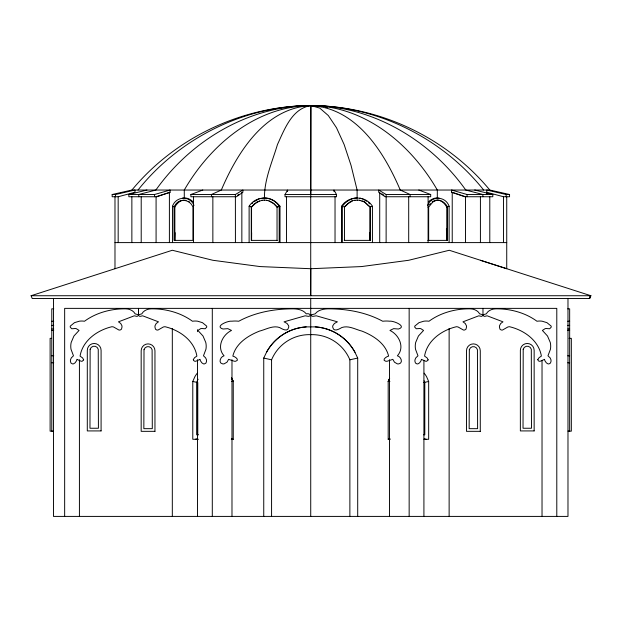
<?xml version="1.0" encoding="UTF-8"?>
<svg xmlns="http://www.w3.org/2000/svg" width="622" height="622" viewBox="0 0 622 622"><rect width="100%" height="100%" fill="white"/><g stroke="black" fill="none" stroke-linecap="round" stroke-linejoin="round"><path stroke-width="0.93" d="M310.806 194.507L311 105.592C379.342 105.818 446.223 137.4 489.817 190.037L509.558 194.507L509.558 196.746L503.377 196.746M251.63 232.675L251.56 240.38L251.56 207.087L255.067 203.495L259.615 200.953M175.093 232.675L174.852 240.38L174.852 207.087C176.975 203.091 181.204 199.188 186.064 200.315M589.228 298.529L590.348 295.73M589.508 298.529L590.628 295.73M118.32 196.746L112.17 196.746L112.17 194.507L131.911 190.037C175.505 137.4 242.386 105.818 310.728 105.592L310.728 295.73L310.806 268.72L361.475 266.574L408.701 260.276L449.271 250.262L590.9 295.73L589.78 298.529L32.22 298.529L31.1 295.73L172.317 250.262L212.856 260.276L260.066 266.574L310.728 268.72M198.465 439.28L192.781 439.28L192.781 381.48L194.834 376.792A23.169 20.067 -90 0 1 197.322 373.161M390.134 439.28L388.19 439.28L388.19 381.48L389.559 378.355M389.901 381.48L388.19 381.48L389.667 378.355M263.744 516.408L263.744 358.054L266.465 352.371A48.804 48.804 0 0 1 306.195 326.892L315.253 326.892A49.247 48.827 90 0 1 355.014 352.347M333.967 191.529L333.967 190.037L336.502 194.507L336.502 196.746L285.031 196.746L285.031 194.507L287.582 190.037L287.582 191.529M388.19 381.48L389.527 379.296M172.488 242.603L172.488 206.255C175.886 196.202 190.075 195.269 193.994 205.431M427.594 205.431C431.52 195.269 445.71 196.202 449.123 206.255L449.123 242.603M428.667 240.38L428.667 207.087L432.865 202.018L436.325 200.315M429.437 204.739L430.447 203.495M341.54 242.603L341.54 206.255C348.491 195.471 365.619 195.184 372.438 206.255L372.438 242.603M138.006 190.037C179.463 138.084 244.081 105.787 310.728 105.592C291.912 108.617 284.495 129.329 277.466 144.514C272.265 161.93 264.296 179.431 264.443 197.866L259.063 198.83L254.11 201.699M251.91 203.783L253.006 202.741M428.55 201.699C431.357 199.102 435.268 197.26 439.148 198.107M237.565 195.254L238.996 194.258M432.072 202.018L433.207 201.31M190.884 194.507L235.388 194.507L242.883 190.037L242.883 192.276L236.461 196.746L190.884 196.746L190.884 194.507L202.803 190.037M449.123 206.255L446.759 207.087C444.823 203.588 441.566 200.206 437.313 200.097M352.565 200.953L348.017 203.495L344.51 207.087L344.51 240.38M277.039 240.38L277.039 207.087L280.009 206.255L280.009 242.603M372.438 206.255C368.177 208.961 366.467 200.937 361.942 200.953M433.775 200.953C439.202 198.262 445.181 202.096 447.545 207.087L447.545 240.38L427.874 240.38M170.078 192.276L156.767 196.746L128.847 196.746L128.847 194.507L154.544 194.507L170.078 190.037L170.078 192.276L156.083 196.746L156.083 242.603M424.126 373.161A23.169 20.067 90 0 1 426.614 376.792L428.667 381.48L423.683 382.546M112.17 194.507L115.552 194.507L134.958 190.037L134.958 192.276L118.172 196.746L118.172 242.603M262.01 200.315L256.995 202.018L251.272 207.087L251.272 240.38L277.326 240.38M354.968 200.315C348.654 199.514 346.314 209.101 341.54 206.255M195.339 439.28L197.182 438.813M128.847 194.507L146.932 190.037M263.744 358.054L271.573 359.819A40.873 40.873 0 0 1 310.728 334.659A40.873 40.873 0 0 1 349.875 359.819L357.704 358.054L357.704 516.408M388.19 439.28L390.048 438.875M138.768 196.746L138.768 194.507L155.865 190.037C191.187 140.315 248.924 105.756 310.728 105.592C265.042 108.041 237.503 152.118 221.315 190.037L211.449 194.507L211.449 196.746M182.456 198.107C186.328 197.26 190.239 199.102 193.045 201.699M310.728 105.592C256.217 106.059 210.423 144.724 184.283 190.037L184.283 197.866M261.722 200.315L264.443 200.097M357.401 197.866C351.344 197.889 345.848 201.466 342.357 206.255L342.357 242.603M354.68 200.315L357.401 200.097M131.911 190.037L489.817 190.037M451.541 192.276L464.844 196.746L492.803 196.746L492.803 194.507L467.06 194.507L451.541 190.037L451.541 192.276L452.225 192.276L452.225 242.603M509.558 194.507L506.152 194.507L486.746 190.037L486.894 194.204M285.031 194.507L336.502 194.507M386.153 194.507L430.688 194.507L430.688 196.746L385.088 196.746L378.681 192.276L378.681 190.037L386.153 194.507L386.122 242.603M249.943 206.255L249.119 206.255L249.119 242.603M174.852 207.087L172.488 206.255M251.56 207.087L249.119 206.255C255.735 195.378 272.576 195.378 279.192 206.255L279.192 242.603M427.874 207.087L428.667 207.087M344.223 240.38L370.284 240.38L370.284 207.087L364.554 202.018L359.539 200.315M114.984 242.603L506.736 242.603M31.1 295.73L590.9 295.73M53.733 308.831L51.789 308.831L51.789 431.085L53.469 431.085M567.715 308.831L569.659 308.831L569.659 431.085L567.979 431.085M51.789 321.24L53.733 321.24M567.715 321.24L569.659 321.24M51.789 325.376L53.733 325.376M567.715 325.376L569.659 325.376M51.789 329.015L53.733 329.015M567.715 329.015L569.659 329.015M51.789 330.438L53.733 330.438M567.715 330.438L569.659 330.438M51.603 338.337L50.118 338.337L50.118 431.17L52.349 431.17M569.099 338.337L571.33 338.337L571.33 431.17L569.099 431.17M51.789 355.807L53.733 355.807M567.715 355.807L569.659 355.807M51.789 362.805L53.733 362.805M567.715 362.805L569.659 362.805M231.547 381.48L233.258 381.48L233.258 439.28L231.314 439.28M198.535 434.809L196.653 434.809L196.653 382.546A18.676 16.172 -90 0 1 198.115 379.218M423.683 434.809L424.795 434.809L424.795 382.546A18.676 16.172 90 0 0 424.142 380.835M423.932 439.28L428.667 439.28L428.667 381.48M357.114 197.866L357.114 190.037L351.057 165.421L344.129 144.514L336.494 127.759L328.307 115.536L319.747 108.088L311 105.592C377.632 105.787 442.234 138.092 483.675 190.037M264.443 197.866C270.64 197.874 276.331 201.411 280.009 206.255M312.765 106.09L311 105.592C372.772 105.756 430.478 140.331 465.769 190.037L482.859 194.507L482.859 196.746M357.114 200.097L359.827 200.315M264.156 200.097L266.877 200.315M410.108 196.746L410.108 194.507L400.257 190.037C384.108 152.157 356.647 108.057 311 105.592L321.566 106.689M325.407 107.085L327.327 107.287M311 105.592C365.479 106.059 411.212 144.747 437.313 190.037L437.313 197.866M231.4 438.875L233.258 439.28M474.726 190.037L492.803 194.507M424.266 438.813L426.109 439.28M266.589 200.315L269.272 200.953M486.746 192.276L503.525 196.746L503.525 242.603M359.827 198.107L362.486 198.83L366.848 201.279M192.781 381.48L197.773 382.546L197.773 434.809M480.417 260.276L506.736 268.72L506.736 196.746M453.111 192.571L465.528 196.746L465.528 242.603M418.785 190.037L430.688 194.507M270.049 201.31L273.82 203.495L277.326 207.087M268.984 200.953L273.532 203.495L277.039 207.087M188.388 201.31L189.523 202.018M381.854 193.761L383.984 195.254M368.551 202.741L369.655 203.783M231.477 378.565L233.258 381.48L231.54 377.577M357.704 358.054L354.983 352.371A48.804 48.804 0 0 0 315.253 326.892M231.781 378.355L233.258 381.48M446.402 228.818L446.759 240.38L446.759 207.087M369.927 232.675L369.997 240.38L369.997 207.087M567.979 298.373L567.979 516.408L53.469 516.408L53.469 298.373M556.791 516.408L556.791 308.372L64.657 308.372L64.657 516.408M542.026 360.682L542.026 516.408M506.152 194.507L506.152 196.746M489.786 196.746L489.786 242.603M482.967 308.372L482.975 315.082M480.417 196.746L480.417 242.603M467.06 194.507L467.06 196.746M449.131 328.416L449.131 516.408M428.099 196.746L428.099 242.603M423.916 360.682L423.916 516.408M409.152 308.372L409.152 516.408M408.701 196.746L408.701 242.603M389.465 359.71L389.465 516.408M379.715 192.276L379.715 242.603M349.875 359.819L349.875 516.408M335.033 196.746L335.033 242.603M310.728 298.117L310.728 315.082M310.728 315.401L310.728 516.408M286.501 196.746L286.501 242.603M271.573 359.819L271.573 516.408M241.849 192.276L241.849 242.603M235.427 242.603L235.388 194.507M231.983 359.71L231.983 516.408M212.856 196.746L212.856 242.603M212.296 308.372L212.296 516.408M197.532 329.73L197.532 331.666M197.532 359.71L197.532 516.408M193.473 196.746L193.473 242.603M172.317 328.416L172.317 516.408M169.394 192.276L169.394 242.603M154.544 194.507L154.544 196.746M141.21 196.746L141.21 242.603M131.864 196.746L131.864 242.603M115.552 194.507L115.552 196.746M114.984 196.746L114.984 268.72M79.422 359.71L79.422 516.408M266.434 352.347A49.247 48.827 -90 0 1 306.203 326.931M310.728 315.012L309.212 316.271A3.716 3.716 0 0 1 307.983 316.279L305.145 315.805L284.044 321.831L287.069 323.479L288.624 325.687A3.227 3.227 0 0 1 288.631 327.483C287.761 332.249 282.178 329.061 279.628 327.537C272.871 325.174 265.936 329.512 259.483 331.114C248.061 335.631 235.855 343.367 232.838 356.111C234.999 356.414 240.1 360.2 235.754 361.219A4.51 4.51 0 0 1 234.167 361.195L228.616 359.345L226.968 362.206L224.114 363.847A4.976 4.976 0 0 1 222.653 363.878C217.933 363.139 220.413 356.476 224.068 355.807C216.363 347.41 222.349 334.799 231.501 330.438L227.808 328.649L223.003 329.015C214.069 326.379 228.087 320.524 231.843 321.201A31.302 31.302 0 0 1 237.036 321.084L238.747 321.24C255.471 312.182 274.753 308.776 293.623 308.831C298.179 308.963 303.365 310.036 306.288 313.853C309.67 313.006 310.121 315.292 312.236 316.271A3.716 3.716 0 0 0 313.465 316.279L316.303 315.805L337.404 321.831L334.379 323.479L332.824 325.687A3.227 3.227 0 0 0 332.817 327.483C333.687 332.249 339.278 329.061 341.82 327.537C348.577 325.174 355.512 329.512 361.965 331.114C373.387 335.631 385.593 343.367 388.61 356.111C386.449 356.414 381.348 360.2 385.694 361.219A4.51 4.51 0 0 0 387.281 361.195L392.832 359.345L394.48 362.206L397.334 363.847A4.976 4.976 0 0 0 398.795 363.878C403.515 363.139 401.034 356.476 397.38 355.807C405.085 347.41 399.099 334.799 389.947 330.438L393.64 328.649L398.445 329.015C407.379 326.379 393.361 320.524 389.605 321.201A31.302 31.302 0 0 0 384.419 321.084L382.701 321.24C365.977 312.182 346.703 308.776 327.825 308.831C323.269 308.963 318.083 310.036 315.167 313.853L310.728 315.012M193.318 359.57L193.504 360.457L194.702 361.219A2.55 2.55 0 0 0 195.891 361.195L200.059 359.345A5.435 5.435 0 0 0 200.463 360.83L201.855 362.836L203.433 363.847A2.815 2.815 0 0 0 204.529 363.878L205.96 363.061L206.473 361.545A4.929 4.929 0 0 0 206.395 359.625L205.579 357.805L203.472 355.807L205.936 349.276A17.579 17.579 0 0 0 205.781 342.481L203.021 336.012L197.889 330.438L200.665 328.649A5.847 5.847 0 0 1 203.122 328.634L205.213 328.735L206.66 327.211A1.804 1.804 0 0 0 206.613 326.068L202.445 322.655L197.64 321.201A17.61 17.61 0 0 0 192.462 321.24C183.739 314.841 173.281 311.054 162.614 309.538A75.589 75.589 0 0 0 151.301 308.831C147.624 308.877 143.62 310.464 141.808 313.853L138.535 314.779A0.941 0.941 0 0 0 138.55 315.478L139.616 316.271A2.099 2.099 0 0 0 140.533 316.279L142.663 315.805L158.486 321.831L156.215 323.479L155.057 325.687A4.261 4.261 0 0 0 155.049 327.483L155.477 329.193L156.612 329.94A2.947 2.947 0 0 0 158.12 329.987L163.353 326.993A10.053 10.053 0 0 1 165.032 326.721C179.587 330.134 194.321 340.506 196.886 356.111L194.639 357.619L193.318 359.57M537.812 359.57L538.217 360.713L539.204 361.219A2.55 2.55 0 0 0 540.386 361.195L544.553 359.345A5.435 5.435 0 0 0 544.958 360.83L546.349 362.836L547.935 363.847A2.815 2.815 0 0 0 549.032 363.878L550.454 363.061L550.968 361.545A4.929 4.929 0 0 0 550.898 359.625L550.081 357.805L547.966 355.807L550.431 349.276A17.579 17.579 0 0 0 550.276 342.481L547.515 336.012L542.392 330.438L545.16 328.649A5.847 5.847 0 0 1 547.624 328.634L549.708 328.735L551.162 327.211A1.804 1.804 0 0 0 551.108 326.068L546.948 322.655L542.135 321.201A17.61 17.61 0 0 0 536.957 321.24C528.233 314.841 517.776 311.054 507.109 309.538A75.589 75.589 0 0 0 495.804 308.831C492.119 308.877 488.114 310.464 486.303 313.853L483.03 314.779A0.941 0.941 0 0 0 483.045 315.478L484.11 316.271A2.099 2.099 0 0 0 485.036 316.279L487.158 315.805L502.988 321.831L500.718 323.479L499.552 325.687A4.261 4.261 0 0 0 499.544 327.483L499.971 329.193L501.107 329.94A2.947 2.947 0 0 0 502.615 329.987L507.855 326.993A10.053 10.053 0 0 1 509.527 326.721C524.089 330.134 538.815 340.506 541.389 356.111L539.134 357.619L537.812 359.57M90.136 349.276L89.972 428.247L98.416 428.247L98.245 349.276A4.199 4.199 0 0 0 90.136 349.276M144.009 349.696L143.845 428.667L152.289 428.667L152.118 349.696A4.199 4.199 0 0 0 144.009 349.696M469.33 349.696L469.159 428.667L477.603 428.667L477.439 349.696A4.199 4.199 0 0 0 469.33 349.696M523.203 349.276L523.032 428.247L531.476 428.247L531.312 349.276A4.199 4.199 0 0 0 523.203 349.276M83.651 359.874L82.244 361.219A2.55 2.55 0 0 1 81.062 361.195L76.895 359.345A5.435 5.435 0 0 1 76.49 360.83L75.099 362.836L73.513 363.847A2.815 2.815 0 0 1 72.416 363.878L70.994 363.061L70.48 361.545A4.929 4.929 0 0 1 70.55 359.625L71.367 357.805L73.482 355.807L71.017 349.276A17.579 17.579 0 0 1 71.172 342.481L73.932 336.012L79.056 330.438L76.288 328.649A5.847 5.847 0 0 0 73.824 328.634L71.74 328.735L70.286 327.211A1.804 1.804 0 0 1 70.34 326.068L74.5 322.655L79.313 321.201A17.61 17.61 0 0 1 84.491 321.24C93.214 314.841 103.672 311.054 114.339 309.538A75.589 75.589 0 0 1 125.644 308.831C129.329 308.877 133.333 310.464 135.145 313.853L138.418 314.779A0.941 0.941 0 0 1 138.403 315.478L137.338 316.271A2.099 2.099 0 0 1 136.412 316.279L134.29 315.805L118.46 321.831L120.73 323.479L121.896 325.687A4.261 4.261 0 0 1 121.904 327.483L121.477 329.193L120.341 329.94A2.947 2.947 0 0 1 118.833 329.987L113.593 326.993A10.053 10.053 0 0 0 111.921 326.721C97.359 330.134 82.633 340.506 80.059 356.111L82.609 357.93L83.651 359.874M428.154 359.874L426.746 361.219A2.55 2.55 0 0 1 425.557 361.195L421.389 359.345A5.435 5.435 0 0 1 420.985 360.83L419.593 362.836L418.015 363.847A2.815 2.815 0 0 1 416.919 363.878L415.488 363.061L414.975 361.545A4.929 4.929 0 0 1 415.053 359.625L415.869 357.805L417.976 355.807L415.519 349.276A17.579 17.579 0 0 1 415.667 342.481L418.427 336.012L423.559 330.438L420.783 328.649A5.847 5.847 0 0 0 418.326 328.634L416.235 328.735L414.788 327.211A1.804 1.804 0 0 1 414.835 326.068L419.003 322.655L423.807 321.201A17.61 17.61 0 0 1 428.993 321.24C437.717 314.841 448.167 311.054 458.834 309.538A75.589 75.589 0 0 1 470.146 308.831C473.824 308.877 477.836 310.464 479.64 313.853L482.913 314.779A0.941 0.941 0 0 1 482.897 315.478L481.832 316.271A2.099 2.099 0 0 1 480.915 316.279L478.784 315.805L462.962 321.831L465.233 323.479L466.391 325.687A4.261 4.261 0 0 1 466.399 327.483L465.971 329.193L464.836 329.94A2.947 2.947 0 0 1 463.328 329.987L458.095 326.993A10.053 10.053 0 0 0 456.416 326.721C441.861 330.134 427.127 340.506 424.562 356.111L427.112 357.93L428.154 359.874M175.116 205.361L174.059 207.087L174.059 240.38L192.921 240.38L192.921 207.087C190.06 199.382 179.097 197.625 175.116 205.361M101.091 430.922L87.298 430.922L87.298 350.365A6.896 6.896 0 0 1 94.194 343.468A6.896 6.896 0 0 1 101.091 350.365L101.091 430.922M534.15 430.922L520.365 430.922L520.365 350.365A6.896 6.896 0 0 1 527.254 343.468A6.896 6.896 0 0 1 534.15 350.365L534.15 430.922M154.956 431.334L141.171 431.334L141.171 350.785A6.896 6.896 0 0 1 148.067 343.888A6.896 6.896 0 0 1 154.956 350.785L154.956 431.334M480.277 431.334L466.492 431.334L466.492 350.785A6.896 6.896 0 0 1 473.381 343.888A6.896 6.896 0 0 1 480.277 350.785L480.277 431.334M138.481 315.082L138.481 308.372L138.473 315.082"/></g></svg>
